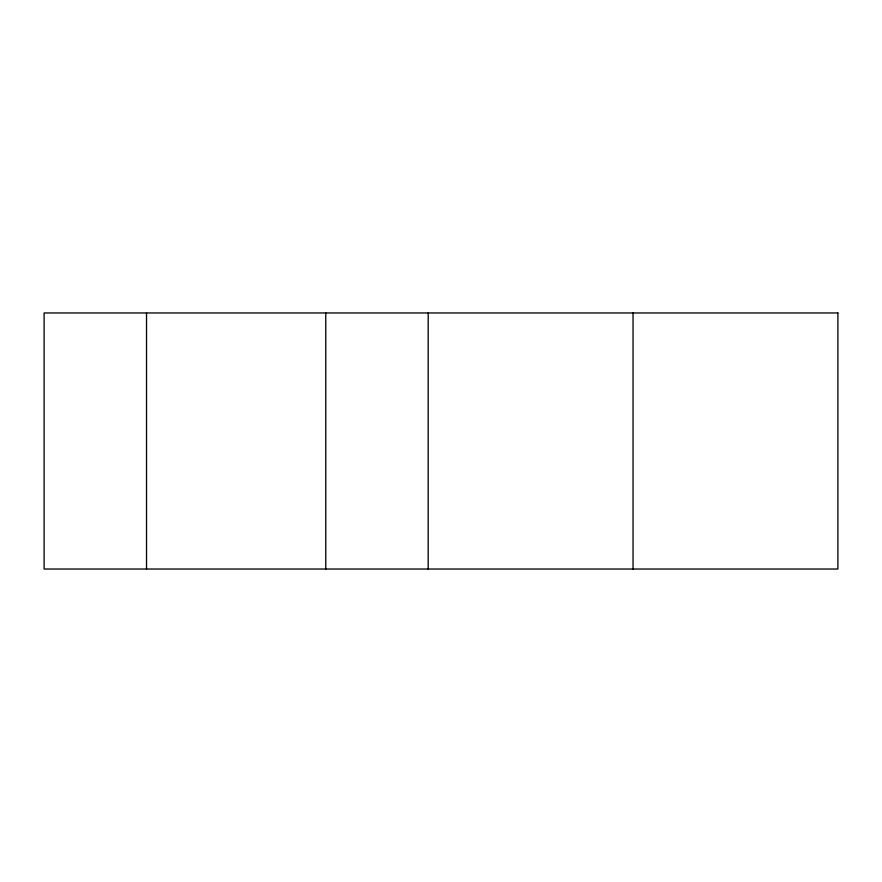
<?xml version="1.0" encoding="UTF-8"?>
<svg xmlns="http://www.w3.org/2000/svg" width="882" height="882" viewBox="0 0 882 882"><rect width="100%" height="100%" fill="white"/><g stroke="black" fill="none" stroke-linecap="round" stroke-linejoin="round"><path stroke-width="1.32" d="M633.044 312.967L633.044 569.033M428.2 312.967L428.2 569.033M325.767 312.967L325.767 569.033M146.522 312.967L146.522 569.033M837.9 312.967L44.1 312.967L44.1 569.033L837.9 569.033L837.9 312.967"/></g></svg>
